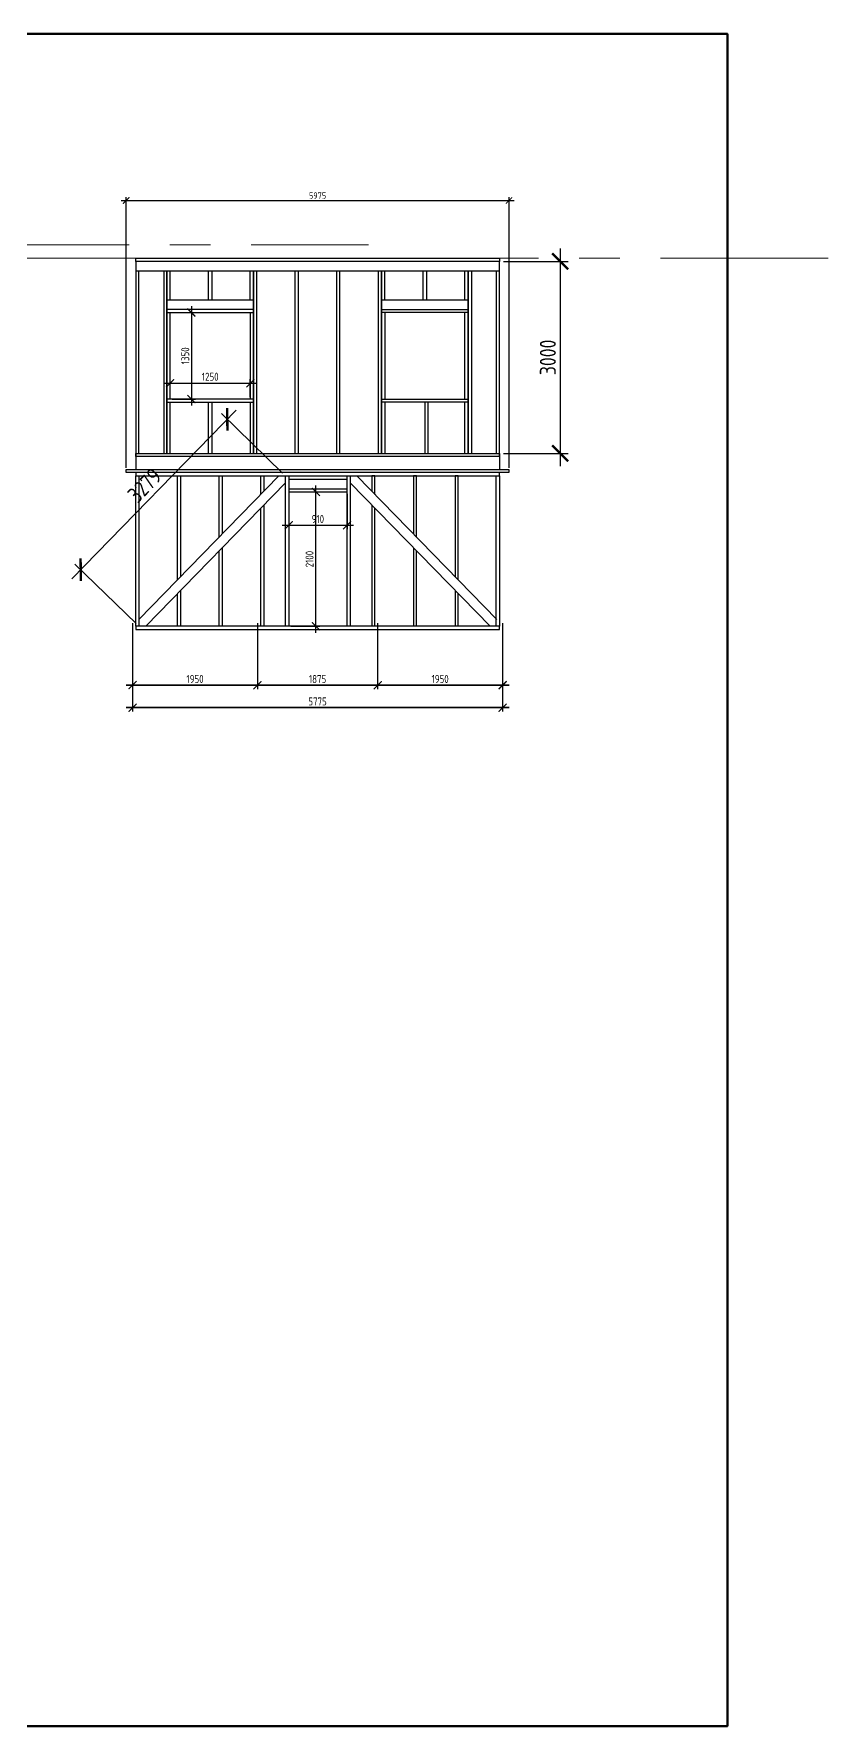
# Model space of a CAD drawing. Header units: millimetres. Extents: x 743280 to 1140305, y -337608 to -106611.
# Drawn here: x 1003783 to 1016178, y -291885 to -265455 of the extents above; entities that cross this region are included whole.
import ezdxf

# ---------------------------------------------------------------- set-up
doc = ezdxf.new("R2010")
doc.units = ezdxf.units.MM
doc.header["$PDMODE"] = 35
doc.linetypes.add('осевая', pattern=[50.8, 31.75, -6.35, 6.35, -6.35])
doc.layers.get('Defpoints').update_dxf_attribs({"color": 9})
for name, color, linetype, lineweight in [('ОСЕВЫЕ', 150, 'осевая', 13), ('ОСНОВНЫЕ', 7, 'Continuous', 30), ('РАЗМЕРЫ', 42, 'Continuous', 13), ('Сварка', 102, 'Continuous', 13), ('СПДС_РАЗМЕРЫ', 42, 'Continuous', 13)]:
    doc.layers.add(name, color=color, linetype=linetype, lineweight=lineweight)
doc.styles.add('GOST 2.304', font='CS_Gost2304.shx')
doc.dimstyles.new('СПДС', dxfattribs={"dimtxt": 2.5, "dimasz": 2.5, "dimexe": 1.25, "dimexo": 0.625, "dimtad": 1, "dimdec": 0, "dimtxsty": 'GOST 2.304', "dimblk": 'ARCHTICK', "dimblk1": 'ARCHTICK', "dimblk2": 'ARCHTICK', "dimcen": 2.5, "dimdle": 2, "dimadec": 0, "dimazin": 2, "dimtfac": 0.75, "dimtdec": 4, "dimtmove": 1, "dimatfit": 3, "dimfxl": 1, "dimtolj": 1, "dimarcsym": 1})

# ---------------------------------------------------------------- blocks, each defined once
blk = doc.blocks.new('_ArchTick')
at = {"color": 0, "linetype": 'ByBlock', "const_width": 0.15}
blk.add_lwpolyline([(-0.5, -0.5), (0.5, 0.5)], dxfattribs=at)
blk = doc.blocks.new('*D259')
at = {"layer": 'Defpoints', "color": 0, "ltscale": 100, "transparency": 16777216}
for p in [(1006801, -271474), (1007710, -272358), (1005423, -274708)]:
    blk.add_point(p, dxfattribs=at)
at = {"layer": 'ОСНОВНЫЕ', "color": 0, "lineweight": -2, "ltscale": 100, "transparency": 16777216}
for p, q in [((1004374, -273967), (1006940, -271331)), ((1007665, -272315), (1006711, -271387)), ((1005378, -274665), (1004424, -273737))]:
    blk.add_line(p, q, dxfattribs=at)
at = {"layer": 'ОСНОВНЫЕ', "color": 0, "lineweight": -2, "ltscale": 100, "transparency": 16777216, "xscale": 250, "yscale": 250, "zscale": 250}
for p, rotation in [((1006801, -271474), 45.780462099354), ((1004514, -273824), 225.780462099354)]:
    blk.add_blockref('_ArchTick', p, dxfattribs=dict(at, rotation=rotation))
at = {"layer": 'ОСНОВНЫЕ', "color": 0, "ltscale": 100, "transparency": 16777216, "insert": (1005511, -272506), "char_height": 250, "attachment_point": 5, "rotation": 45.7805, "style": 'GOST 2.304'}
blk.add_mtext('\\A1;3279', dxfattribs=at)
blk = doc.blocks.new('*D260')
at = {"layer": 'Defpoints', "color": 0, "ltscale": 100, "transparency": 16777216}
for p in [(1011048, -269008), (1011048, -272008), (1011997, -272008)]:
    blk.add_point(p, dxfattribs=at)
at = {"layer": 'РАЗМЕРЫ', "color": 0, "lineweight": -2, "ltscale": 100, "transparency": 16777216}
for p, q in [((1011110, -269008), (1012122, -269008)), ((1011997, -268808), (1011997, -272208)), ((1011110, -272008), (1012122, -272008))]:
    blk.add_line(p, q, dxfattribs=at)
at = {"layer": 'РАЗМЕРЫ', "color": 0, "lineweight": -2, "ltscale": 100, "transparency": 16777216, "xscale": 250, "yscale": 250, "zscale": 250}
for p, rotation in [((1011997, -269008), 90), ((1011997, -272008), 270)]:
    blk.add_blockref('_ArchTick', p, dxfattribs=dict(at, rotation=rotation))
at = {"layer": 'РАЗМЕРЫ', "color": 0, "ltscale": 100, "transparency": 16777216, "insert": (1011804, -270508), "char_height": 250, "attachment_point": 5, "rotation": 90, "style": 'GOST 2.304'}
blk.add_mtext('\\A1;3000', dxfattribs=at)
blk = doc.blocks.new('*D364')
at = {"layer": 'Defpoints', "color": 0, "transparency": 16777216}
for p in [(1005323, -274628), (1011098, -274628), (1005323, -275978)]:
    blk.add_point(p, dxfattribs=at)
at = {"layer": 'РАЗМЕРЫ', "color": 0, "lineweight": -2, "transparency": 16777216}
for p, q in [((1005323, -274659), (1005323, -276040)), ((1011098, -274659), (1011098, -276040)), ((1011198, -275978), (1005223, -275978))]:
    blk.add_line(p, q, dxfattribs=at)
at = {"layer": 'РАЗМЕРЫ', "color": 0, "lineweight": -2, "transparency": 16777216, "xscale": 125, "yscale": 125, "zscale": 125, "rotation": 180}
blk.add_blockref('_ArchTick', (1005323, -275978), dxfattribs=at)
at = {"layer": 'РАЗМЕРЫ', "color": 0, "lineweight": -2, "transparency": 16777216, "xscale": 125, "yscale": 125, "zscale": 125}
blk.add_blockref('_ArchTick', (1011098, -275978), dxfattribs=at)
at = {"layer": 'РАЗМЕРЫ', "color": 0, "transparency": 16777216, "insert": (1008210, -275882), "char_height": 125, "attachment_point": 5, "style": 'GOST 2.304'}
blk.add_mtext('\\A1;5775', dxfattribs=at)
blk = doc.blocks.new('*D365')
at = {"layer": 'Defpoints', "color": 0, "transparency": 16777216}
for p in [(1005323, -274628), (1007273, -274628), (1005323, -275628)]:
    blk.add_point(p, dxfattribs=at)
at = {"layer": 'РАЗМЕРЫ', "color": 0, "lineweight": -2, "transparency": 16777216}
for p, q in [((1005323, -274659), (1005323, -275690)), ((1007273, -274659), (1007273, -275690)), ((1007373, -275628), (1005223, -275628))]:
    blk.add_line(p, q, dxfattribs=at)
at = {"layer": 'РАЗМЕРЫ', "color": 0, "lineweight": -2, "transparency": 16777216, "xscale": 125, "yscale": 125, "zscale": 125, "rotation": 180}
blk.add_blockref('_ArchTick', (1005323, -275628), dxfattribs=at)
at = {"layer": 'РАЗМЕРЫ', "color": 0, "lineweight": -2, "transparency": 16777216, "xscale": 125, "yscale": 125, "zscale": 125}
blk.add_blockref('_ArchTick', (1007273, -275628), dxfattribs=at)
at = {"layer": 'РАЗМЕРЫ', "color": 0, "transparency": 16777216, "insert": (1006298, -275530), "char_height": 125, "attachment_point": 5, "style": 'GOST 2.304'}
blk.add_mtext('\\A1;1950', dxfattribs=at)
blk = doc.blocks.new('*D366')
at = {"layer": 'Defpoints', "color": 0, "transparency": 16777216}
for p in [(1007273, -274628), (1009148, -274628), (1007273, -275628)]:
    blk.add_point(p, dxfattribs=at)
at = {"layer": 'РАЗМЕРЫ', "color": 0, "lineweight": -2, "transparency": 16777216}
for p, q in [((1007273, -274659), (1007273, -275690)), ((1009148, -274659), (1009148, -275690)), ((1009248, -275628), (1007173, -275628))]:
    blk.add_line(p, q, dxfattribs=at)
at = {"layer": 'РАЗМЕРЫ', "color": 0, "lineweight": -2, "transparency": 16777216, "xscale": 125, "yscale": 125, "zscale": 125, "rotation": 180}
blk.add_blockref('_ArchTick', (1007273, -275628), dxfattribs=at)
at = {"layer": 'РАЗМЕРЫ', "color": 0, "lineweight": -2, "transparency": 16777216, "xscale": 125, "yscale": 125, "zscale": 125}
blk.add_blockref('_ArchTick', (1009148, -275628), dxfattribs=at)
at = {"layer": 'РАЗМЕРЫ', "color": 0, "transparency": 16777216, "insert": (1008210, -275532), "char_height": 125, "attachment_point": 5, "style": 'GOST 2.304'}
blk.add_mtext('\\A1;1875', dxfattribs=at)
blk = doc.blocks.new('*D367')
at = {"layer": 'Defpoints', "color": 0, "transparency": 16777216}
for p in [(1009148, -274628), (1011098, -274628), (1009148, -275628)]:
    blk.add_point(p, dxfattribs=at)
at = {"layer": 'РАЗМЕРЫ', "color": 0, "lineweight": -2, "transparency": 16777216}
for p, q in [((1009148, -274659), (1009148, -275690)), ((1011098, -274659), (1011098, -275690)), ((1011198, -275628), (1009048, -275628))]:
    blk.add_line(p, q, dxfattribs=at)
at = {"layer": 'РАЗМЕРЫ', "color": 0, "lineweight": -2, "transparency": 16777216, "xscale": 125, "yscale": 125, "zscale": 125, "rotation": 180}
blk.add_blockref('_ArchTick', (1009148, -275628), dxfattribs=at)
at = {"layer": 'РАЗМЕРЫ', "color": 0, "lineweight": -2, "transparency": 16777216, "xscale": 125, "yscale": 125, "zscale": 125}
blk.add_blockref('_ArchTick', (1011098, -275628), dxfattribs=at)
at = {"layer": 'РАЗМЕРЫ', "color": 0, "transparency": 16777216, "insert": (1010123, -275530), "char_height": 125, "attachment_point": 5, "style": 'GOST 2.304'}
blk.add_mtext('\\A1;1950', dxfattribs=at)
blk = doc.blocks.new('*D368')
at = {"layer": 'Defpoints', "color": 0, "transparency": 16777216}
for p in [(1005323, -274628), (1011098, -274628), (1011098, -275978)]:
    blk.add_point(p, dxfattribs=at)
at = {"layer": 'РАЗМЕРЫ', "color": 0, "lineweight": -2, "transparency": 16777216}
for p, q in [((1005323, -274659), (1005323, -276040)), ((1011098, -274659), (1011098, -276040)), ((1005223, -275978), (1011198, -275978))]:
    blk.add_line(p, q, dxfattribs=at)
at = {"layer": 'РАЗМЕРЫ', "color": 0, "lineweight": -2, "transparency": 16777216, "xscale": 125, "yscale": 125, "zscale": 125, "rotation": 180}
blk.add_blockref('_ArchTick', (1005323, -275978), dxfattribs=at)
at = {"layer": 'РАЗМЕРЫ', "color": 0, "lineweight": -2, "transparency": 16777216, "xscale": 125, "yscale": 125, "zscale": 125}
blk.add_blockref('_ArchTick', (1011098, -275978), dxfattribs=at)
at = {"layer": 'РАЗМЕРЫ', "color": 0, "transparency": 16777216, "insert": (1008210, -275882), "char_height": 125, "attachment_point": 5, "style": 'GOST 2.304'}
blk.add_mtext('\\A1;5775', dxfattribs=at)
blk = doc.blocks.new('*D369')
at = {"layer": 'Defpoints', "color": 0, "transparency": 16777216}
for p in [(1005323, -274628), (1007273, -274628), (1007273, -275628)]:
    blk.add_point(p, dxfattribs=at)
at = {"layer": 'РАЗМЕРЫ', "color": 0, "lineweight": -2, "transparency": 16777216}
for p, q in [((1005323, -274659), (1005323, -275690)), ((1007273, -274659), (1007273, -275690)), ((1005223, -275628), (1007373, -275628))]:
    blk.add_line(p, q, dxfattribs=at)
at = {"layer": 'РАЗМЕРЫ', "color": 0, "lineweight": -2, "transparency": 16777216, "xscale": 125, "yscale": 125, "zscale": 125, "rotation": 180}
blk.add_blockref('_ArchTick', (1005323, -275628), dxfattribs=at)
at = {"layer": 'РАЗМЕРЫ', "color": 0, "lineweight": -2, "transparency": 16777216, "xscale": 125, "yscale": 125, "zscale": 125}
blk.add_blockref('_ArchTick', (1007273, -275628), dxfattribs=at)
at = {"layer": 'РАЗМЕРЫ', "color": 0, "transparency": 16777216, "insert": (1006298, -275530), "char_height": 125, "attachment_point": 5, "style": 'GOST 2.304'}
blk.add_mtext('\\A1;1950', dxfattribs=at)
blk = doc.blocks.new('*D370')
at = {"layer": 'Defpoints', "color": 0, "transparency": 16777216}
for p in [(1007273, -274628), (1009148, -274628), (1009148, -275628)]:
    blk.add_point(p, dxfattribs=at)
at = {"layer": 'РАЗМЕРЫ', "color": 0, "lineweight": -2, "transparency": 16777216}
for p, q in [((1007273, -274659), (1007273, -275690)), ((1009148, -274659), (1009148, -275690)), ((1007173, -275628), (1009248, -275628))]:
    blk.add_line(p, q, dxfattribs=at)
at = {"layer": 'РАЗМЕРЫ', "color": 0, "lineweight": -2, "transparency": 16777216, "xscale": 125, "yscale": 125, "zscale": 125, "rotation": 180}
blk.add_blockref('_ArchTick', (1007273, -275628), dxfattribs=at)
at = {"layer": 'РАЗМЕРЫ', "color": 0, "lineweight": -2, "transparency": 16777216, "xscale": 125, "yscale": 125, "zscale": 125}
blk.add_blockref('_ArchTick', (1009148, -275628), dxfattribs=at)
at = {"layer": 'РАЗМЕРЫ', "color": 0, "transparency": 16777216, "insert": (1008210, -275532), "char_height": 125, "attachment_point": 5, "style": 'GOST 2.304'}
blk.add_mtext('\\A1;1875', dxfattribs=at)
blk = doc.blocks.new('*D371')
at = {"layer": 'Defpoints', "color": 0, "transparency": 16777216}
for p in [(1009148, -274628), (1011098, -274628), (1011098, -275628)]:
    blk.add_point(p, dxfattribs=at)
at = {"layer": 'РАЗМЕРЫ', "color": 0, "lineweight": -2, "transparency": 16777216}
for p, q in [((1009148, -274659), (1009148, -275690)), ((1011098, -274659), (1011098, -275690)), ((1009048, -275628), (1011198, -275628))]:
    blk.add_line(p, q, dxfattribs=at)
at = {"layer": 'РАЗМЕРЫ', "color": 0, "lineweight": -2, "transparency": 16777216, "xscale": 125, "yscale": 125, "zscale": 125, "rotation": 180}
blk.add_blockref('_ArchTick', (1009148, -275628), dxfattribs=at)
at = {"layer": 'РАЗМЕРЫ', "color": 0, "lineweight": -2, "transparency": 16777216, "xscale": 125, "yscale": 125, "zscale": 125}
blk.add_blockref('_ArchTick', (1011098, -275628), dxfattribs=at)
at = {"layer": 'РАЗМЕРЫ', "color": 0, "transparency": 16777216, "insert": (1010123, -275530), "char_height": 125, "attachment_point": 5, "style": 'GOST 2.304'}
blk.add_mtext('\\A1;1950', dxfattribs=at)
blk = doc.blocks.new('*D460')
at = {"layer": 'Defpoints', "color": 0, "ltscale": 50, "transparency": 16777216}
for p in [(1005910, -269808), (1005910, -271158), (1006241, -271158)]:
    blk.add_point(p, dxfattribs=at)
at = {"layer": 'СПДС_РАЗМЕРЫ', "color": 0, "lineweight": -2, "ltscale": 50, "transparency": 16777216}
for p, q in [((1005941, -269808), (1006304, -269808)), ((1006241, -269708), (1006241, -271258)), ((1005941, -271158), (1006304, -271158))]:
    blk.add_line(p, q, dxfattribs=at)
at = {"layer": 'СПДС_РАЗМЕРЫ', "color": 0, "lineweight": -2, "ltscale": 50, "transparency": 16777216, "xscale": 125, "yscale": 125, "zscale": 125}
for p, rotation in [((1006241, -269808), 90), ((1006241, -271158), 270)]:
    blk.add_blockref('_ArchTick', p, dxfattribs=dict(at, rotation=rotation))
at = {"layer": 'СПДС_РАЗМЕРЫ', "color": 0, "ltscale": 50, "transparency": 16777216, "insert": (1006145, -270483), "char_height": 125, "attachment_point": 5, "rotation": 90, "style": 'GOST 2.304'}
blk.add_mtext('\\A1;1350', dxfattribs=at)
blk = doc.blocks.new('*D461')
at = {"layer": 'Defpoints', "color": 0, "ltscale": 50, "transparency": 16777216}
for p in [(1005910, -271158), (1007160, -270912), (1007160, -271158)]:
    blk.add_point(p, dxfattribs=at)
at = {"layer": 'СПДС_РАЗМЕРЫ', "color": 0, "lineweight": -2, "ltscale": 50, "transparency": 16777216}
for p, q in [((1005910, -271127), (1005910, -270849)), ((1007160, -271127), (1007160, -270849)), ((1005810, -270912), (1007260, -270912))]:
    blk.add_line(p, q, dxfattribs=at)
at = {"layer": 'СПДС_РАЗМЕРЫ', "color": 0, "lineweight": -2, "ltscale": 50, "transparency": 16777216, "xscale": 125, "yscale": 125, "zscale": 125, "rotation": 180}
blk.add_blockref('_ArchTick', (1005910, -270912), dxfattribs=at)
at = {"layer": 'СПДС_РАЗМЕРЫ', "color": 0, "lineweight": -2, "ltscale": 50, "transparency": 16777216, "xscale": 125, "yscale": 125, "zscale": 125}
blk.add_blockref('_ArchTick', (1007160, -270912), dxfattribs=at)
at = {"layer": 'СПДС_РАЗМЕРЫ', "color": 0, "ltscale": 50, "transparency": 16777216, "insert": (1006535, -270810), "char_height": 125, "attachment_point": 5, "style": 'GOST 2.304'}
blk.add_mtext('\\A1;1250', dxfattribs=at)
blk = doc.blocks.new('*D462')
at = {"layer": 'Defpoints', "color": 0, "ltscale": 50, "transparency": 16777216}
for p in [(1007760, -272608), (1008184, -272608), (1007760, -274708)]:
    blk.add_point(p, dxfattribs=at)
at = {"layer": 'СПДС_РАЗМЕРЫ', "color": 0, "lineweight": -2, "ltscale": 50, "transparency": 16777216}
for p, q in [((1007791, -272608), (1008247, -272608)), ((1008184, -274808), (1008184, -272508)), ((1007791, -274708), (1008247, -274708))]:
    blk.add_line(p, q, dxfattribs=at)
at = {"layer": 'СПДС_РАЗМЕРЫ', "color": 0, "lineweight": -2, "ltscale": 50, "transparency": 16777216, "xscale": 125, "yscale": 125, "zscale": 125}
for p, rotation in [((1008184, -272608), 90), ((1008184, -274708), 270)]:
    blk.add_blockref('_ArchTick', p, dxfattribs=dict(at, rotation=rotation))
at = {"layer": 'СПДС_РАЗМЕРЫ', "color": 0, "ltscale": 50, "transparency": 16777216, "insert": (1008085, -273658), "char_height": 125, "attachment_point": 5, "rotation": 90, "style": 'GOST 2.304'}
blk.add_mtext('\\A1;2100', dxfattribs=at)
blk = doc.blocks.new('*D463')
at = {"layer": 'Defpoints', "color": 0, "ltscale": 50, "transparency": 16777216}
for p in [(1007760, -272608), (1008670, -272608), (1008670, -273130)]:
    blk.add_point(p, dxfattribs=at)
at = {"layer": 'СПДС_РАЗМЕРЫ', "color": 0, "lineweight": -2, "ltscale": 50, "transparency": 16777216}
for p, q in [((1007760, -272640), (1007760, -273193)), ((1008670, -272640), (1008670, -273193)), ((1007660, -273130), (1008770, -273130))]:
    blk.add_line(p, q, dxfattribs=at)
at = {"layer": 'СПДС_РАЗМЕРЫ', "color": 0, "lineweight": -2, "ltscale": 50, "transparency": 16777216, "xscale": 125, "yscale": 125, "zscale": 125, "rotation": 180}
blk.add_blockref('_ArchTick', (1007760, -273130), dxfattribs=at)
at = {"layer": 'СПДС_РАЗМЕРЫ', "color": 0, "lineweight": -2, "ltscale": 50, "transparency": 16777216, "xscale": 125, "yscale": 125, "zscale": 125}
blk.add_blockref('_ArchTick', (1008670, -273130), dxfattribs=at)
at = {"layer": 'СПДС_РАЗМЕРЫ', "color": 0, "ltscale": 50, "transparency": 16777216, "insert": (1008215, -273033), "char_height": 125, "attachment_point": 5, "style": 'GOST 2.304'}
blk.add_mtext('\\A1;910', dxfattribs=at)
blk = doc.blocks.new('*D574')
at = {"layer": 'Defpoints', "color": 0, "transparency": 16777216}
for p in [(1011198, -268058), (1005223, -272258), (1011198, -272258)]:
    blk.add_point(p, dxfattribs=at)
at = {"layer": 'СПДС_РАЗМЕРЫ', "color": 0, "lineweight": -2, "transparency": 16777216}
for p, q in [((1005143, -268058), (1011278, -268058)), ((1005223, -272233), (1005223, -268008)), ((1011198, -272233), (1011198, -268008))]:
    blk.add_line(p, q, dxfattribs=at)
at = {"layer": 'СПДС_РАЗМЕРЫ', "color": 0, "lineweight": -2, "transparency": 16777216, "xscale": 100, "yscale": 100, "zscale": 100, "rotation": 180}
blk.add_blockref('_ArchTick', (1005223, -268058), dxfattribs=at)
at = {"layer": 'СПДС_РАЗМЕРЫ', "color": 0, "lineweight": -2, "transparency": 16777216, "xscale": 100, "yscale": 100, "zscale": 100}
blk.add_blockref('_ArchTick', (1011198, -268058), dxfattribs=at)
at = {"layer": 'СПДС_РАЗМЕРЫ', "color": 0, "transparency": 16777216, "insert": (1008210, -267981), "char_height": 100, "attachment_point": 5, "style": 'GOST 2.304'}
blk.add_mtext('\\A1;5975', dxfattribs=at)

msp = doc.modelspace()

# ---------------------------------------------------------------- linework, layer by layer
at = {"layer": 'ОСЕВЫЕ', "ltscale": 100}
for p, q in [((971615.6, -268751.9), (1009007, -268751.9)), ((988164.7, -268958.4), (1016178.2, -268958.4))]:
    msp.add_line(p, q, dxfattribs=at)
at = {"layer": 'ОСНОВНЫЕ', "ltscale": 100}
for p, q in [((1005372.7, -269158.4), (1011047.7, -269158.4)), ((1005910.2, -269608.4), (1005910.2, -269158.4)), ((1007160.2, -269608.4), (1007160.2, -269158.4)), ((1009260.2, -269608.4), (1009260.2, -269158.4)), ((1010510.2, -269608.4), (1010510.2, -269158.4)), ((1005860.2, -269608.4), (1007210.2, -269608.4)), ((1009210.2, -269608.4), (1010560.2, -269608.4)), ((1005372.7, -272058.4), (1005372.7, -272258.4)), ((1011047.7, -272058.4), (1011047.7, -272258.4)), ((1005422.7, -274600.9), (1007604.9, -272358.4)), ((1005527.4, -274708.4), (1007709.6, -272465.9)), ((1007759.6, -272358.4), (1008669.6, -272358.4)), ((1007759.6, -272408.4), (1008669.6, -272408.4)), ((1010901.8, -274708.4), (1008719.6, -272465.9)), ((1011006.4, -274600.9), (1008824.2, -272358.4)), ((1011047.7, -272405.6), (1011047.7, -272405.6)), ((1007759.6, -272558.4), (1008669.6, -272558.4)), ((1007759.6, -272608.4), (1008669.6, -272608.4))]:
    msp.add_line(p, q, dxfattribs=at)
for points in [[(1008048.1, -269008.4), (1005372.7, -269008.4), (1005372.7, -268958.4), (1011047.7, -268958.4), (1011047.7, -269008.4), (1007922.7, -269008.4)], [(1005372.7, -269008.4), (1005372.7, -272058.4)], [(1011047.7, -272058.4), (1011047.7, -269008.4)], [(1005422.7, -272008.4), (1005422.7, -269158.4)], [(1005810.2, -269158.4), (1005810.2, -272008.4)], [(1005860.2, -272008.4), (1005860.2, -269158.4)], [(1005860.2, -269158.4), (1005860.2, -272008.4)], [(1006510.2, -269608.4), (1006510.2, -269158.4)], [(1006560.2, -269158.4), (1006560.2, -269608.4)], [(1007210.2, -269158.4), (1007210.2, -272008.4)], [(1007210.2, -272008.4), (1007210.2, -269158.4)], [(1007260.2, -272008.4), (1007260.2, -269158.4)], [(1007860.2, -272008.4), (1007860.2, -269158.4)], [(1007910.2, -272008.4), (1007910.2, -269158.4)], [(1008510.2, -272008.4), (1008510.2, -269158.4)], [(1008560.2, -272008.4), (1008560.2, -269158.4)], [(1009160.2, -272008.4), (1009160.2, -269158.4)], [(1009210.2, -269158.4), (1009210.2, -272008.4)], [(1009210.2, -272008.4), (1009210.2, -269158.4)], [(1009860.2, -269608.4), (1009860.2, -269158.4)], [(1009910.2, -269158.4), (1009910.2, -269608.4)], [(1010560.2, -272008.4), (1010560.2, -269158.4)], [(1010560.2, -269158.4), (1010560.2, -272008.4)], [(1010610.2, -269158.4), (1010610.2, -272008.4)], [(1010997.7, -269158.4), (1010997.7, -272008.4)], [(1005910.2, -271158.4), (1005910.2, -269808.4)], [(1006485.2, -269758.4), (1006485.2, -269758.4), (1006435.2, -269758.4)], [(1007160.2, -269808.4), (1007160.2, -271158.4)], [(1009260.2, -269808.4), (1009260.2, -271158.4)], [(1009935.2, -269758.4), (1009935.2, -269758.4), (1009985.2, -269758.4)], [(1010510.2, -271158.4), (1010510.2, -269808.4)], [(1005910.2, -272008.4), (1005910.2, -271208.4)], [(1006510.2, -272008.4), (1006510.2, -271208.4)], [(1006560.2, -271208.4), (1006560.2, -272008.4)], [(1007160.2, -271208.4), (1007160.2, -272008.4)], [(1009260.2, -271208.4), (1009260.2, -272008.4)], [(1009885.2, -271208.4), (1009885.2, -272008.4)], [(1009935.2, -272008.4), (1009935.2, -271208.4)], [(1010510.2, -272008.4), (1010510.2, -271208.4)], [(1009222.7, -272008.4), (1011047.7, -272008.4), (1011047.7, -272058.4), (1005372.7, -272058.4), (1005372.7, -272008.4), (1009222.7, -272008.4)], [(1010957.7, -272358.4), (1011047.7, -272358.4), (1011047.7, -272308.4), (1005372.7, -272308.4), (1005372.7, -272358.4), (1005471.4, -272358.4)], [(1005422.7, -272358.4), (1010997.7, -272358.4)], [(1006022.7, -273984.3), (1006022.7, -272358.4), (1006072.7, -272358.4), (1006072.7, -273932.9)], [(1006672.7, -273316.3), (1006672.7, -272358.4), (1006722.7, -272358.4), (1006722.7, -273265)], [(1007322.7, -272648.4), (1007322.7, -272358.4), (1007372.7, -272358.4), (1007372.7, -272597)], [(1009106.4, -272648.4), (1009106.4, -272358.4), (1009056.4, -272358.4), (1009056.4, -272597)], [(1009756.4, -273316.3), (1009756.4, -272358.4), (1009706.4, -272358.4), (1009706.4, -273265)], [(1010406.4, -273984.3), (1010406.4, -272358.4), (1010356.4, -272358.4), (1010356.4, -273932.9)], [(1007322.7, -274708.4), (1007322.7, -272863.5)], [(1007372.7, -272812.1), (1007372.7, -274708.4)], [(1009056.4, -272812.1), (1009056.4, -274708.4)], [(1009106.4, -274708.4), (1009106.4, -272863.5)], [(1006672.7, -274708.4), (1006672.7, -273531.4)], [(1006722.7, -273480), (1006722.7, -274708.4)], [(1009706.4, -273480), (1009706.4, -274708.4)], [(1009756.4, -274708.4), (1009756.4, -273531.4)], [(1006022.7, -274708.4), (1006022.7, -274199.4)], [(1006072.7, -274148), (1006072.7, -274708.4)], [(1010356.4, -274148), (1010356.4, -274708.4)], [(1010406.4, -274708.4), (1010406.4, -274199.4)], [(1007472.5, -274708.4), (1005372.7, -274708.4), (1005372.7, -274758.4), (1011047.7, -274758.4), (1011047.7, -274708.4), (1008959.2, -274708.4)], [(1011047.7, -274708.4), (1007372.7, -274708.4)]]:
    msp.add_lwpolyline(points, dxfattribs=at)
for points in [[(1007210.2, -269758.4), (1005860.2, -269758.4), (1005860.2, -269808.4), (1007210.2, -269808.4)], [(1009210.2, -269758.4), (1010560.2, -269758.4), (1010560.2, -269808.4), (1009210.2, -269808.4)], [(1007210.2, -271158.4), (1005860.2, -271158.4), (1005860.2, -271208.4), (1007210.2, -271208.4)], [(1009210.2, -271158.4), (1010560.2, -271158.4), (1010560.2, -271208.4), (1009210.2, -271208.4)], [(1005222.7, -272258.4), (1011197.7, -272258.4), (1011197.7, -272308.4), (1005222.7, -272308.4)], [(1005422.7, -274708.4), (1005372.7, -274708.4), (1005372.7, -272358.4), (1005422.7, -272358.4)], [(1007759.6, -274708.4), (1007709.6, -274708.4), (1007709.6, -272358.4), (1007759.6, -272358.4)], [(1008719.6, -274708.4), (1008669.6, -274708.4), (1008669.6, -272358.4), (1008719.6, -272358.4)], [(1011047.7, -274708.4), (1010997.7, -274708.4), (1010997.7, -272358.4), (1011047.7, -272358.4)]]:
    msp.add_lwpolyline(points, close=True, dxfattribs=at)
at = {"layer": 'Сварка', "lineweight": 100, "ltscale": 100}
msp.add_lwpolyline([(950830, -265455.1), (1014607.6, -265455.1), (1014607.6, -291885.1), (950830, -291885.1)], close=True, dxfattribs=at)

# ---------------------------------------------------------------- dimensions: what is measured, and where the dimension line sits
at = {"layer": 'ОСНОВНЫЕ', "ltscale": 100}
dim = msp.add_aligned_dim(p1=(1005422.7, -274708.4), p2=(1007709.6, -272358.4), distance=1268, dimstyle='СПДС', override={"dimscale": 100}, dxfattribs=at)
dim.commit()
dim.dimension.update_dxf_attribs({"geometry": '*D259', "text_midpoint": (1005510.9, -272506.5)})
at = {"layer": 'РАЗМЕРЫ', "ltscale": 100}
dim = msp.add_linear_dim(base=(1011996.6, -272008.4), p1=(1011047.7, -269008.4), p2=(1011047.7, -272008.4), angle=90, dimstyle='СПДС', override={"dimscale": 100}, dxfattribs=at)
dim.commit()
dim.dimension.update_dxf_attribs({"geometry": '*D260', "text_midpoint": (1011803.9, -270508.4)})
at = {"layer": 'РАЗМЕРЫ'}
for base, p1, p2, override, picture, middle in [((1005322.7, -275977.9), (1011097.7, -274627.9), (1005322.7, -274627.9), {"dimscale": 50, "dimlfac": 1, "dimtxsty": 'GOST 2.304', "dimblk1": 'ArchTick', "dimblk2": 'ArchTick', "dimsah": 1, "dimtolj": 1}, '*D364', (1008210.2, -275881.5)), ((1005322.7, -275627.9), (1007272.7, -274627.9), (1005322.7, -274627.9), {"dimscale": 50, "dimlfac": 1, "dimtxsty": 'GOST 2.304', "dimblk1": 'ArchTick', "dimblk2": 'ArchTick', "dimsah": 1, "dimtolj": 1}, '*D365', (1006297.7, -275530.5)), ((1011097.7, -275977.9), (1005322.7, -274627.9), (1011097.7, -274627.9), {"dimscale": 50}, '*D368', (1008210.2, -275881.5)), ((1007272.7, -275627.9), (1005322.7, -274627.9), (1007272.7, -274627.9), {"dimscale": 50}, '*D369', (1006297.7, -275530.5)), ((1007272.7, -275627.9), (1009147.7, -274627.9), (1007272.7, -274627.9), {"dimscale": 50, "dimlfac": 1, "dimtxsty": 'GOST 2.304', "dimblk1": 'ArchTick', "dimblk2": 'ArchTick', "dimsah": 1, "dimtolj": 1}, '*D366', (1008210.2, -275531.5)), ((1009147.7, -275627.9), (1007272.7, -274627.9), (1009147.7, -274627.9), {"dimscale": 50}, '*D370', (1008210.2, -275531.5)), ((1009147.7, -275627.9), (1011097.7, -274627.9), (1009147.7, -274627.9), {"dimscale": 50, "dimlfac": 1, "dimtxsty": 'GOST 2.304', "dimblk1": 'ArchTick', "dimblk2": 'ArchTick', "dimsah": 1, "dimtolj": 1}, '*D367', (1010122.7, -275530.5)), ((1011097.7, -275627.9), (1009147.7, -274627.9), (1011097.7, -274627.9), {"dimscale": 50}, '*D371', (1010122.7, -275530.5))]:
    dim = msp.add_linear_dim(base=base, p1=p1, p2=p2, angle=180, dimstyle='СПДС', override=override, dxfattribs=at)
    dim.commit()
    dim.dimension.update_dxf_attribs({"geometry": picture, "text_midpoint": middle})
at = {"layer": 'СПДС_РАЗМЕРЫ'}
dim = msp.add_linear_dim(base=(1011197.7, -268058.4), p1=(1005222.7, -272258.4), p2=(1011197.7, -272258.4), dimstyle='СПДС', override={"dimscale": 40}, dxfattribs=at)
dim.commit()
dim.dimension.update_dxf_attribs({"geometry": '*D574', "text_midpoint": (1008210.2, -267980.5)})
at = {"layer": 'СПДС_РАЗМЕРЫ', "ltscale": 50}
for base, p1, p2, picture, middle in [((1006241.3, -271158.4), (1005910.2, -269808.4), (1005910.2, -271158.4), '*D460', (1006144.9, -270483.4)), ((1008184, -272608.4), (1007759.6, -274708.4), (1007759.6, -272608.4), '*D462', (1008085.4, -273658.4))]:
    dim = msp.add_linear_dim(base=base, p1=p1, p2=p2, angle=90, dimstyle='СПДС', override={"dimscale": 50}, dxfattribs=at)
    dim.commit()
    dim.dimension.update_dxf_attribs({"geometry": picture, "text_midpoint": middle})
for base, p1, p2, picture, middle in [((1007160.2, -270911.6), (1005910.2, -271158.4), (1007160.2, -271158.4), '*D461', (1006535.2, -270810.4)), ((1008669.6, -273130.1), (1007759.6, -272608.4), (1008669.6, -272608.4), '*D463', (1008214.6, -273032.8))]:
    dim = msp.add_linear_dim(base=base, p1=p1, p2=p2, dimstyle='СПДС', override={"dimscale": 50}, dxfattribs=at)
    dim.commit()
    dim.dimension.update_dxf_attribs({"geometry": picture, "text_midpoint": middle})

doc.saveas('drawing.dxf')
